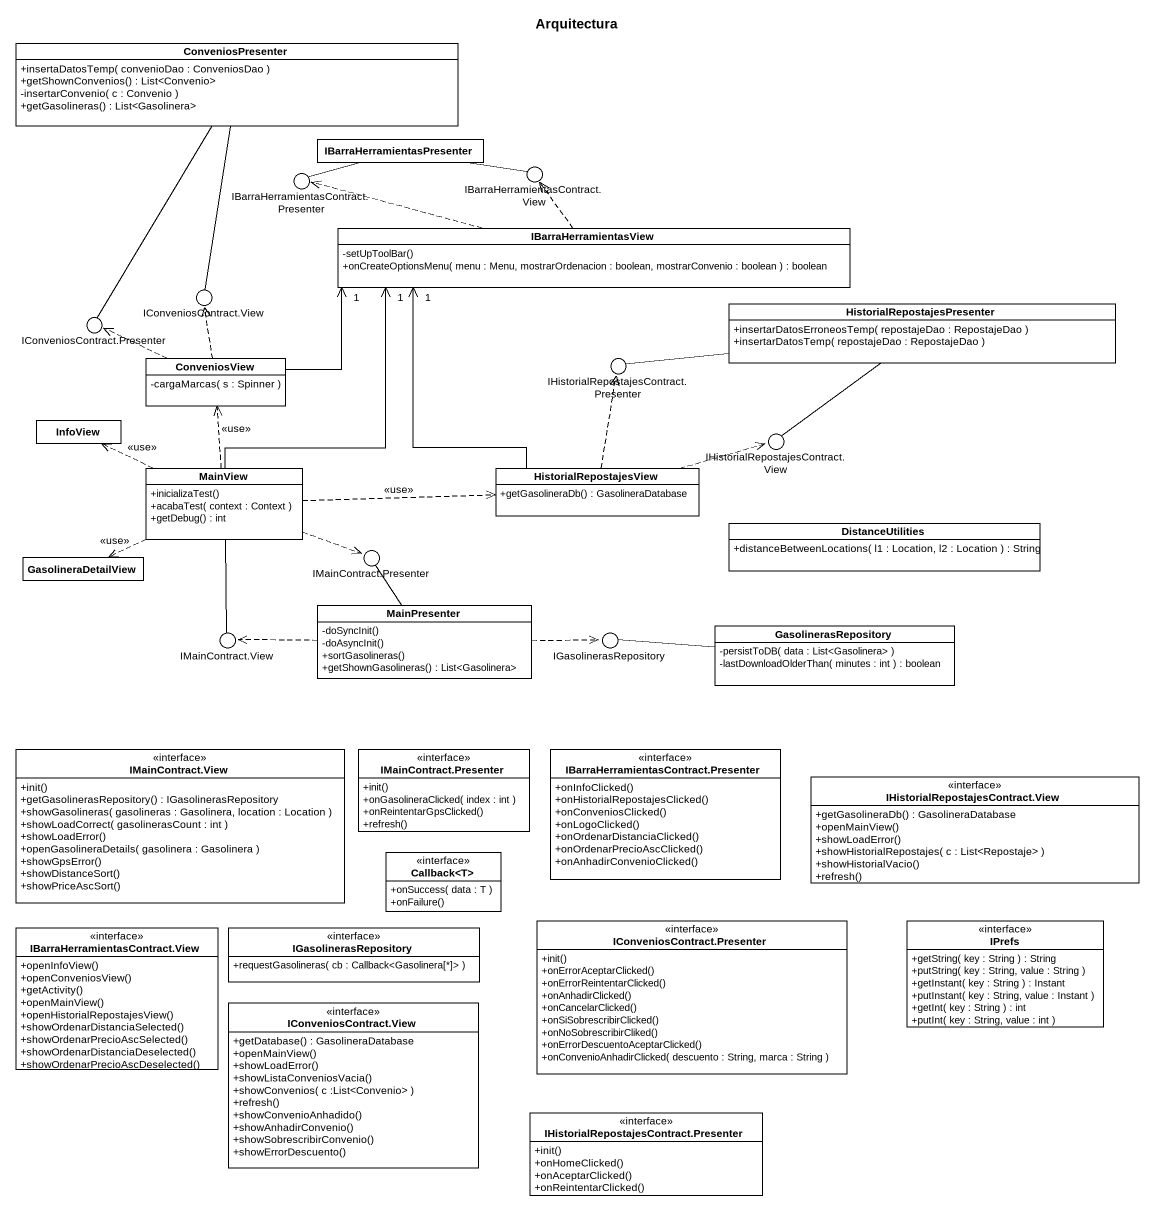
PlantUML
@startuml
title Arquitectura
allowmixing
hide circle
hide empty members
skinparam classAttributeIconSize 0
class ConveniosPresenter {
  +insertaDatosTemp( convenioDao : ConveniosDao )
  +getShownConvenios() : List<Convenio>
  -insertarConvenio( c : Convenio )
  +getGasolineras() : List<Gasolinera>
}
class IBarraHerramientasPresenter
() "IBarraHerramientasContract.Presenter" as IBarraHerramientasContract
() "IBarraHerramientasContract.View" as IBarraHerramientasContract_2
class IBarraHerramientasView {
  -setUpToolBar()
  +onCreateOptionsMenu( menu : Menu, mostrarOrdenacion : boolean, mostrarConvenio : boolean ) : boolean
}
() "IConveniosContract.Presenter" as IConveniosContract_Presenter
() "IConveniosContract.View" as IConveniosContract_View
class HistorialRepostajesPresenter {
  +insertarDatosErroneosTemp( repostajeDao : RepostajeDao )
  +insertarDatosTemp( repostajeDao : RepostajeDao )
}
class ConveniosView {
  -cargaMarcas( s : Spinner )
}
() "IHistorialRepostajesContract.Presenter" as IHistorialRepostajesContract
class InfoView
() "IHistorialRepostajesContract.View" as IHistorialRepostajesContract_2
class MainView {
  +inicializaTest()
  +acabaTest( context : Context )
  +getDebug() : int
}
class HistorialRepostajesView {
  +getGasolineraDb() : GasolineraDatabase
}
class DistanceUtilities {
  +distanceBetweenLocations( l1 : Location, l2 : Location ) : String
}
class GasolineraDetailView
() "IMainContract.Presenter" as IMainContract_Presenter
() "IMainContract.View" as IMainContract_View
class MainPresenter {
  -doSyncInit()
  -doAsyncInit()
  +sortGasolineras()
  +getShownGasolineras() : List<Gasolinera>
}
() IGasolinerasRepository
class GasolinerasRepository {
  -persistToDB( data : List<Gasolinera> )
  -lastDownloadOlderThan( minutes : int ) : boolean
}
interface "IMainContract.View" as IMainContract_View_2 {
  +init()
  +getGasolinerasRepository() : IGasolinerasRepository
  +showGasolineras( gasolineras : Gasolinera, location : Location )
  +showLoadCorrect( gasolinerasCount : int )
  +showLoadError()
  +openGasolineraDetails( gasolinera : Gasolinera )
  +showGpsError()
  +showDistanceSort()
  +showPriceAscSort()
}
interface "IMainContract.Presenter" as IMainContract_Presenter_2 {
  +init()
  +onGasolineraClicked( index : int )
  +onReintentarGpsClicked()
  +refresh()
}
interface "IBarraHerramientasContract.Presenter" as IBarraHerramientasContract_3 {
  +onInfoClicked()
  +onHistorialRepostajesClicked()
  +onConveniosClicked()
  +onLogoClicked()
  +onOrdenarDistanciaClicked()
  +onOrdenarPrecioAscClicked()
  +onAnhadirConvenioClicked()
}
interface "IHistorialRepostajesContract.View" as IHistorialRepostajesContract_3 {
  +getGasolineraDb() : GasolineraDatabase
  +openMainView()
  +showLoadError()
  +showHistorialRepostajes( c : List<Repostaje> )
  +showHistorialVacio()
  +refresh()
}
interface "Callback<T>" as Callback_T {
  +onSuccess( data : T )
  +onFailure()
}
interface "IBarraHerramientasContract.View" as IBarraHerramientasContract_4 {
  +openInfoView()
  +openConveniosView()
  +getActivity()
  +openMainView()
  +openHistorialRepostajesView()
  +showOrdenarDistanciaSelected()
  +showOrdenarPrecioAscSelected()
  +showOrdenarDistanciaDeselected()
  +showOrdenarPrecioAscDeselected()
}
interface "IGasolinerasRepository" as IGasolinerasRepository_2 {
  +requestGasolineras( cb : Callback<Gasolinera[*]> )
}
interface "IConveniosContract.Presenter" as IConveniosContract_Presenter_2 {
  +init()
  +onErrorAceptarClicked()
  +onErrorReintentarClicked()
  +onAnhadirClicked()
  +onCancelarClicked()
  +onSiSobrescribirClicked()
  +onNoSobrescribirCliked()
  +onErrorDescuentoAceptarClicked()
  +onConvenioAnhadirClicked( descuento : String, marca : String )
}
interface IPrefs {
  +getString( key : String ) : String
  +putString( key : String, value : String )
  +getInstant( key : String ) : Instant
  +putInstant( key : String, value : Instant )
  +getInt( key : String ) : int
  +putInt( key : String, value : int )
}
interface "IConveniosContract.View" as IConveniosContract_View_2 {
  +getDatabase() : GasolineraDatabase
  +openMainView()
  +showLoadError()
  +showListaConveniosVacia()
  +showConvenios( c :List<Convenio> )
  +refresh()
  +showConvenioAnhadido()
  +showAnhadirConvenio()
  +showSobrescribirConvenio()
  +showErrorDescuento()
}
interface "IHistorialRepostajesContract.Presenter" as IHistorialRepostajesContract_4 {
  +init()
  +onHomeClicked()
  +onAceptarClicked()
  +onReintentarClicked()
}
ConveniosPresenter -- IConveniosContract_Presenter
ConveniosPresenter -- IConveniosContract_View
IBarraHerramientasPresenter -left- IBarraHerramientasContract
IBarraHerramientasPresenter -right- IBarraHerramientasContract_2
IBarraHerramientasView .left.> IBarraHerramientasContract
IBarraHerramientasView .up.> IBarraHerramientasContract_2
HistorialRepostajesPresenter -left- IHistorialRepostajesContract
HistorialRepostajesPresenter -- IHistorialRepostajesContract_2
ConveniosView -right-> "1" IBarraHerramientasView
ConveniosView .left.> IConveniosContract_Presenter
ConveniosView .up.> IConveniosContract_View
MainView -up-> "1" IBarraHerramientasView
MainView .up.> ConveniosView : <<use>>
MainView .left.> InfoView : <<use>>
MainView .right.> HistorialRepostajesView : <<use>>
MainView .left.> GasolineraDetailView : <<use>>
MainView .right.> IMainContract_Presenter
MainView -- IMainContract_View
HistorialRepostajesView -up-> "1" IBarraHerramientasView
HistorialRepostajesView .up.> IHistorialRepostajesContract
HistorialRepostajesView .right.> IHistorialRepostajesContract_2
MainPresenter -up- IMainContract_Presenter
MainPresenter .left.> IMainContract_View
MainPresenter .right.> IGasolinerasRepository
GasolinerasRepository -left- IGasolinerasRepository
@enduml
